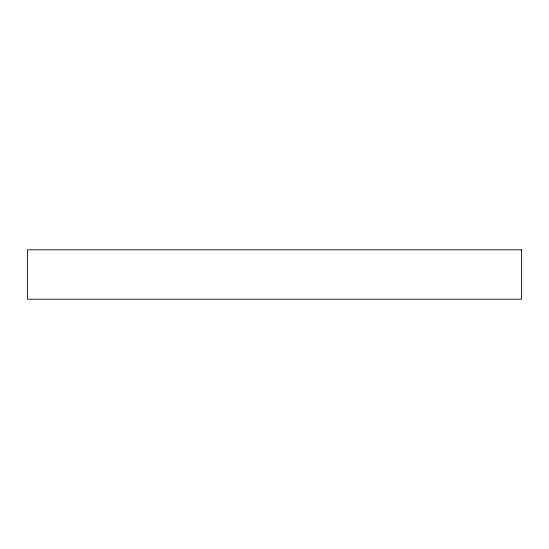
<?xml version="1.0" encoding="UTF-8"?>
<svg xmlns="http://www.w3.org/2000/svg" width="549" height="549" viewBox="0 0 549 549"><rect width="100%" height="100%" fill="white"/><g stroke="black" fill="none" stroke-linecap="round" stroke-linejoin="round"><path stroke-width="0.82" d="M521.55 249.795L27.45 249.795L27.45 299.205L521.55 299.205L521.55 249.795"/></g></svg>
